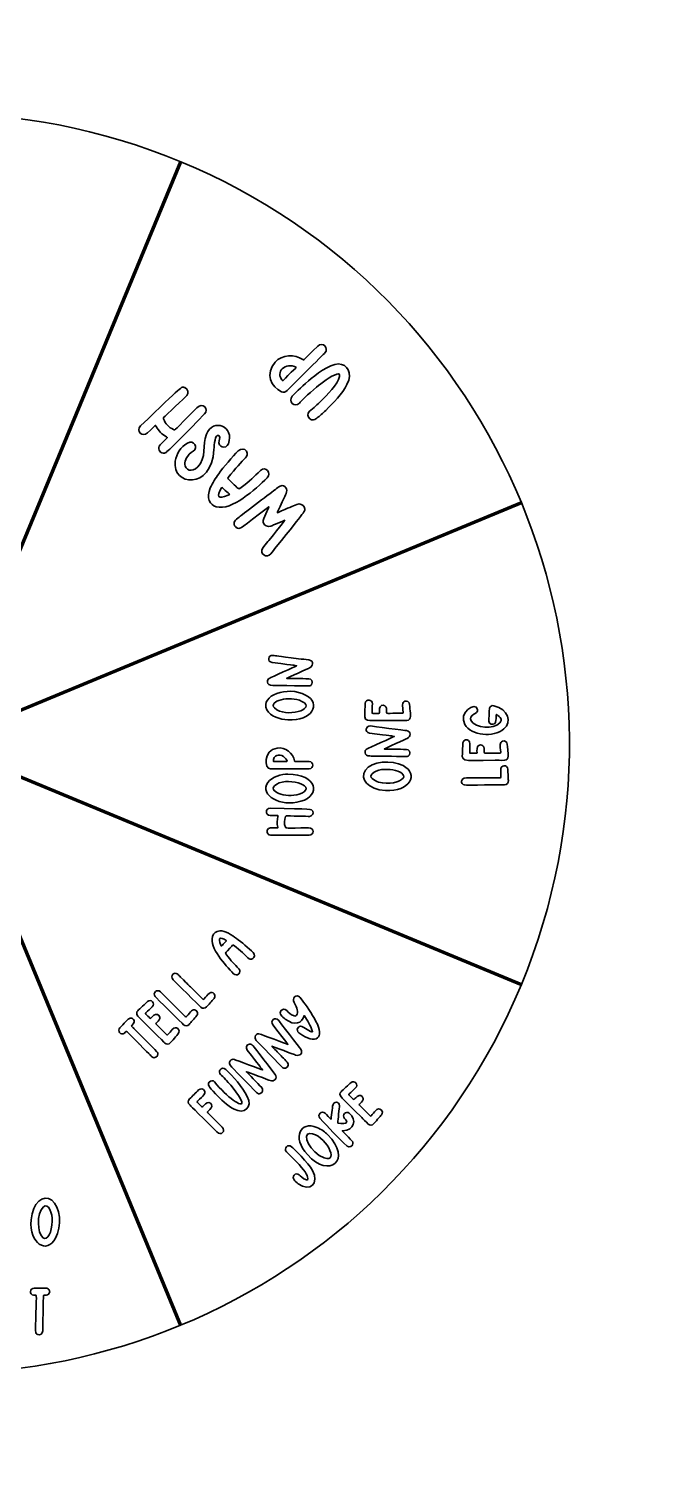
# Model space of a CAD drawing. Header units: inches. Extents: x -0.8 to 12.8, y -0.8 to 12.8.
# Drawn here: x 6.85 to 12.81, y -0.81 to 12.81 of the extents above; entities that cross this region are included whole.
import ezdxf

# ---------------------------------------------------------------- set-up
doc = ezdxf.new("R2010")
doc.units = ezdxf.units.IN
doc.header["$MEASUREMENT"] = 0
doc.layers.add('_U+0421_U+043B_U+043E_U+0439 1', color=7, linetype='Continuous')

msp = doc.modelspace()

# ---------------------------------------------------------------- linework, layer by layer
at = {"layer": '_U+0421_U+043B_U+043E_U+0439 1', "color": 7, "lineweight": 106, "true_color": 0xffffff}
for points in [[(3.703, 0.457), (8.297, 11.543)], [(3.705, 11.544), (8.295, 0.456)], [(0.456, 3.705), (11.544, 8.295)], [(0.457, 8.297), (11.543, 3.703)]]:
    msp.add_lwpolyline(points, dxfattribs=at)
at = {"layer": '_U+0421_U+043B_U+043E_U+0439 1', "color": 22, "lineweight": 35, "true_color": 0xe52421}
msp.add_open_spline([(11.543, 3.703), (10.274, 0.642), (6.764, -0.811), (3.703, 0.457), (0.642, 1.726), (-0.811, 5.236), (0.457, 8.297), (1.726, 11.358), (5.236, 12.811), (8.297, 11.543), (11.358, 10.274), (12.811, 6.764), (11.543, 3.703)], degree=3, knots=[0, 0, 0, 0, 1, 1, 1, 2, 2, 2, 3, 3, 3, 4, 4, 4, 4], dxfattribs=at)
at = {"layer": '_U+0421_U+043B_U+043E_U+0439 1', "color": 98, "lineweight": 35, "true_color": 0x010202}
for points, knots in [([(9.196, 9.634), (9.26, 9.704), (9.385, 9.712), (9.46, 9.658), (9.471, 9.65), (9.461, 9.649), (9.602, 9.785), (9.65, 9.832), (9.712, 9.766), (9.67, 9.721), (9.667, 9.718), (9.312, 9.365), (9.31, 9.363), (9.298, 9.348), (9.275, 9.344), (9.256, 9.352), (9.158, 9.395), (9.099, 9.524), (9.196, 9.634)], [0, 0, 0, 0, 1, 1, 1, 2, 2, 2, 3, 3, 3, 4, 4, 4, 5, 5, 5, 6, 6, 6, 6]), ([(9.253, 9.476), (9.277, 9.437), (9.258, 9.457), (9.392, 9.577), (9.408, 9.591), (9.36, 9.598), (9.342, 9.599), (9.319, 9.599), (9.296, 9.593), (9.277, 9.58), (9.24, 9.556), (9.23, 9.513), (9.253, 9.476)], [0, 0, 0, 0, 1, 1, 1, 2, 2, 2, 3, 3, 3, 4, 4, 4, 4]), ([(9.359, 9.31), (9.315, 9.261), (9.382, 9.197), (9.428, 9.244), (9.442, 9.258), (9.506, 9.327), (9.591, 9.396), (9.634, 9.432), (9.731, 9.504), (9.785, 9.519), (9.808, 9.525), (9.814, 9.519), (9.809, 9.496), (9.795, 9.426), (9.685, 9.314), (9.636, 9.265), (9.6, 9.23), (9.563, 9.196), (9.523, 9.165), (9.5, 9.147), (9.503, 9.109), (9.527, 9.093), (9.548, 9.079), (9.569, 9.08), (9.592, 9.099), (9.622, 9.123), (9.651, 9.148), (9.678, 9.174), (9.75, 9.244), (9.835, 9.331), (9.881, 9.421), (9.938, 9.532), (9.883, 9.616), (9.8, 9.616), (9.714, 9.615), (9.579, 9.511), (9.513, 9.455), (9.439, 9.392), (9.377, 9.33), (9.359, 9.31)], [0, 0, 0, 0, 1, 1, 1, 2, 2, 2, 3, 3, 3, 4, 4, 4, 5, 5, 5, 6, 6, 6, 7, 7, 7, 8, 8, 8, 9, 9, 9, 10, 10, 10, 11, 11, 11, 12, 12, 12, 13, 13, 13, 13]), ([(7.979, 8.959), (8.064, 9.039), (8.054, 9.037), (8.062, 9.021), (8.086, 8.978), (8.118, 8.945), (8.16, 8.921), (8.175, 8.913), (8.171, 8.92), (8.101, 8.847), (8.071, 8.815), (8.091, 8.769), (8.13, 8.767), (8.157, 8.765), (8.139, 8.748), (8.524, 9.14), (8.567, 9.183), (8.508, 9.257), (8.45, 9.199), (8.227, 8.974), (8.245, 8.985), (8.228, 8.992), (8.182, 9.011), (8.151, 9.045), (8.133, 9.092), (8.13, 9.099), (8.131, 9.103), (8.136, 9.108), (8.149, 9.12), (8.34, 9.301), (8.353, 9.315), (8.376, 9.34), (8.367, 9.379), (8.335, 9.391), (8.3, 9.403), (8.321, 9.417), (7.913, 9.026), (7.866, 8.981), (7.93, 8.913), (7.979, 8.959)], [0, 0, 0, 0, 1, 1, 1, 2, 2, 2, 3, 3, 3, 4, 4, 4, 5, 5, 5, 6, 6, 6, 7, 7, 7, 8, 8, 8, 9, 9, 9, 10, 10, 10, 11, 11, 11, 12, 12, 12, 13, 13, 13, 13]), ([(8.459, 8.637), (8.401, 8.577), (8.338, 8.605), (8.336, 8.662), (8.335, 8.691), (8.354, 8.75), (8.415, 8.786), (8.466, 8.816), (8.421, 8.899), (8.36, 8.862), (8.295, 8.822), (8.255, 8.764), (8.244, 8.689), (8.208, 8.458), (8.591, 8.409), (8.613, 8.801), (8.616, 8.843), (8.621, 8.953), (8.659, 8.934), (8.674, 8.927), (8.667, 8.904), (8.662, 8.885), (8.646, 8.825), (8.728, 8.799), (8.75, 8.856), (8.814, 9.021), (8.602, 9.105), (8.542, 8.947), (8.502, 8.844), (8.543, 8.718), (8.459, 8.637)], [0, 0, 0, 0, 1, 1, 1, 2, 2, 2, 3, 3, 3, 4, 4, 4, 5, 5, 5, 6, 6, 6, 7, 7, 7, 8, 8, 8, 9, 9, 9, 10, 10, 10, 10]), ([(8.845, 8.787), (8.873, 8.815), (8.908, 8.809), (8.923, 8.786), (8.939, 8.762), (8.929, 8.736), (8.913, 8.721), (8.876, 8.685), (8.819, 8.622), (8.749, 8.533), (8.74, 8.521), (8.748, 8.521), (8.788, 8.483), (8.845, 8.43), (8.846, 8.421), (8.86, 8.431), (8.966, 8.508), (8.991, 8.541), (9.056, 8.601), (9.105, 8.647), (9.168, 8.576), (9.12, 8.531), (9.008, 8.425), (8.785, 8.214), (8.634, 8.255), (8.575, 8.271), (8.537, 8.338), (8.578, 8.435), (8.598, 8.484), (8.628, 8.527), (8.658, 8.57), (8.702, 8.631), (8.79, 8.734), (8.845, 8.787)], [0, 0, 0, 0, 1, 1, 1, 2, 2, 2, 3, 3, 3, 4, 4, 4, 5, 5, 5, 6, 6, 6, 7, 7, 7, 8, 8, 8, 9, 9, 9, 10, 10, 10, 11, 11, 11, 11]), ([(9.128, 7.924), (9.111, 7.903), (9.092, 7.882), (9.077, 7.859), (9.063, 7.838), (9.068, 7.809), (9.087, 7.796), (9.11, 7.781), (9.137, 7.785), (9.154, 7.806), (9.172, 7.829), (9.189, 7.851), (9.207, 7.873), (9.49, 8.229), (9.487, 8.213), (9.475, 8.247), (9.463, 8.277), (9.433, 8.29), (9.402, 8.277), (9.355, 8.258), (9.336, 8.249), (9.217, 8.199), (9.221, 8.212), (9.26, 8.296), (9.281, 8.342), (9.295, 8.374), (9.327, 8.422), (9.288, 8.448), (9.254, 8.47), (9.231, 8.447), (9.198, 8.421), (9.184, 8.411), (8.894, 8.189), (8.864, 8.165), (8.848, 8.154), (8.832, 8.143), (8.818, 8.129), (8.794, 8.104), (8.804, 8.064), (8.837, 8.053), (8.872, 8.041), (8.868, 8.053), (9.136, 8.255), (9.137, 8.238), (9.076, 8.141), (9.081, 8.11), (9.086, 8.073), (9.128, 8.061), (9.154, 8.071), (9.166, 8.076), (9.178, 8.081), (9.19, 8.086), (9.222, 8.1), (9.254, 8.113), (9.288, 8.127), (9.283, 8.119), (9.134, 7.932), (9.128, 7.924)], [0, 0, 0, 0, 1, 1, 1, 2, 2, 2, 3, 3, 3, 4, 4, 4, 5, 5, 5, 6, 6, 6, 7, 7, 7, 8, 8, 8, 9, 9, 9, 10, 10, 10, 11, 11, 11, 12, 12, 12, 13, 13, 13, 14, 14, 14, 15, 15, 15, 16, 16, 16, 17, 17, 17, 18, 18, 18, 19, 19, 19, 19]), ([(8.693, 8.436), (8.69, 8.439), (8.688, 8.441), (8.685, 8.436), (8.636, 8.351), (8.648, 8.324), (8.747, 8.365), (8.764, 8.372), (8.764, 8.37), (8.748, 8.387), (8.73, 8.4), (8.713, 8.42), (8.693, 8.436)], [0, 0, 0, 0, 1, 1, 1, 2, 2, 2, 3, 3, 3, 4, 4, 4, 4]), ([(9.517, 6.796), (9.485, 6.8), (9.452, 6.804), (9.42, 6.808), (9.204, 6.836), (9.214, 6.835), (9.174, 6.84), (9.128, 6.845), (9.117, 6.778), (9.167, 6.772), (9.427, 6.738), (9.355, 6.748), (9.401, 6.741), (9.397, 6.738), (9.149, 6.626), (9.144, 6.623), (9.128, 6.616), (9.12, 6.6), (9.123, 6.584), (9.133, 6.543), (9.163, 6.555), (9.38, 6.551), (9.527, 6.548), (9.532, 6.543), (9.546, 6.566), (9.559, 6.589), (9.542, 6.616), (9.515, 6.617), (9.457, 6.618), (9.326, 6.619), (9.312, 6.62), (9.31, 6.62), (9.308, 6.619), (9.306, 6.621), (9.313, 6.625), (9.517, 6.718), (9.525, 6.721), (9.541, 6.729), (9.551, 6.742), (9.553, 6.759), (9.555, 6.778), (9.54, 6.793), (9.517, 6.796)], [0, 0, 0, 0, 1, 1, 1, 2, 2, 2, 3, 3, 3, 4, 4, 4, 5, 5, 5, 6, 6, 6, 7, 7, 7, 8, 8, 8, 9, 9, 9, 10, 10, 10, 11, 11, 11, 12, 12, 12, 13, 13, 13, 14, 14, 14, 14]), ([(9.317, 6.225), (9.243, 6.229), (9.15, 6.256), (9.118, 6.321), (9.048, 6.458), (9.315, 6.552), (9.487, 6.462), (9.642, 6.38), (9.547, 6.211), (9.317, 6.225)], [0, 0, 0, 0, 1, 1, 1, 2, 2, 2, 3, 3, 3, 3]), ([(9.452, 6.401), (9.329, 6.464), (9.129, 6.4), (9.19, 6.339), (9.292, 6.238), (9.599, 6.326), (9.452, 6.401)], [0, 0, 0, 0, 1, 1, 1, 2, 2, 2, 2]), ([(10.12, 6.219), (10.153, 6.219), (10.451, 6.22), (10.452, 6.22), (10.473, 6.221), (10.487, 6.237), (10.487, 6.258), (10.486, 6.269), (10.486, 6.279), (10.485, 6.29), (10.482, 6.317), (10.481, 6.345), (10.478, 6.372), (10.476, 6.396), (10.453, 6.41), (10.432, 6.402), (10.403, 6.39), (10.41, 6.362), (10.416, 6.297), (10.416, 6.29), (10.414, 6.288), (10.408, 6.288), (10.252, 6.288), (10.258, 6.284), (10.258, 6.294), (10.259, 6.331), (10.259, 6.349), (10.243, 6.359), (10.221, 6.375), (10.193, 6.361), (10.19, 6.332), (10.185, 6.275), (10.211, 6.288), (10.129, 6.287), (10.12, 6.287), (10.12, 6.287), (10.12, 6.296), (10.121, 6.323), (10.122, 6.35), (10.123, 6.378), (10.125, 6.423), (10.058, 6.428), (10.055, 6.381), (10.053, 6.358), (10.051, 6.28), (10.051, 6.255), (10.051, 6.215), (10.098, 6.219), (10.12, 6.219)], [0, 0, 0, 0, 1, 1, 1, 2, 2, 2, 3, 3, 3, 4, 4, 4, 5, 5, 5, 6, 6, 6, 7, 7, 7, 8, 8, 8, 9, 9, 9, 10, 10, 10, 11, 11, 11, 12, 12, 12, 13, 13, 13, 14, 14, 14, 15, 15, 15, 16, 16, 16, 16]), ([(11.377, 6.139), (11.456, 6.207), (11.42, 6.323), (11.28, 6.36), (11.261, 6.365), (11.245, 6.354), (11.24, 6.336), (11.237, 6.326), (11.236, 6.313), (11.235, 6.267), (11.233, 6.222), (11.227, 6.194), (11.256, 6.185), (11.276, 6.178), (11.3, 6.19), (11.301, 6.221), (11.302, 6.238), (11.303, 6.256), (11.304, 6.273), (11.304, 6.276), (11.305, 6.278), (11.308, 6.275), (11.343, 6.255), (11.365, 6.225), (11.337, 6.196), (11.277, 6.132), (11.105, 6.148), (11.064, 6.216), (11.048, 6.242), (11.065, 6.265), (11.091, 6.28), (11.105, 6.288), (11.13, 6.296), (11.125, 6.325), (11.111, 6.402), (10.937, 6.295), (11.005, 6.181), (11.066, 6.077), (11.276, 6.053), (11.377, 6.139)], [0, 0, 0, 0, 1, 1, 1, 2, 2, 2, 3, 3, 3, 4, 4, 4, 5, 5, 5, 6, 6, 6, 7, 7, 7, 8, 8, 8, 9, 9, 9, 10, 10, 10, 11, 11, 11, 12, 12, 12, 13, 13, 13, 13]), ([(10.455, 6.049), (10.491, 6.065), (10.496, 6.116), (10.447, 6.123), (10.443, 6.123), (10.118, 6.165), (10.105, 6.167), (10.058, 6.173), (10.047, 6.105), (10.097, 6.099), (10.32, 6.07), (10.28, 6.076), (10.332, 6.068), (10.328, 6.065), (10.079, 5.953), (10.074, 5.95), (10.037, 5.933), (10.052, 5.882), (10.092, 5.881), (10.101, 5.881), (10.172, 5.879), (10.305, 5.878), (10.45, 5.877), (10.461, 5.867), (10.476, 5.893), (10.489, 5.916), (10.473, 5.943), (10.446, 5.944), (10.388, 5.945), (10.256, 5.947), (10.243, 5.947), (10.241, 5.947), (10.238, 5.946), (10.236, 5.948), (10.243, 5.952), (10.448, 6.045), (10.455, 6.049)], [0, 0, 0, 0, 1, 1, 1, 2, 2, 2, 3, 3, 3, 4, 4, 4, 5, 5, 5, 6, 6, 6, 7, 7, 7, 8, 8, 8, 9, 9, 9, 10, 10, 10, 11, 11, 11, 12, 12, 12, 12]), ([(11.294, 5.84), (11.308, 5.84), (11.35, 5.839), (11.383, 5.84), (11.403, 5.841), (11.417, 5.857), (11.417, 5.878), (11.417, 5.891), (11.41, 5.983), (11.409, 5.992), (11.407, 6.016), (11.383, 6.031), (11.362, 6.022), (11.334, 6.011), (11.34, 5.982), (11.346, 5.917), (11.347, 5.91), (11.344, 5.909), (11.338, 5.909), (11.306, 5.909), (11.273, 5.908), (11.241, 5.908), (11.173, 5.909), (11.192, 5.897), (11.188, 5.953), (11.185, 5.997), (11.125, 5.997), (11.121, 5.953), (11.117, 5.91), (11.127, 5.907), (11.111, 5.908), (11.094, 5.908), (11.076, 5.908), (11.059, 5.908), (11.051, 5.908), (11.05, 5.908), (11.051, 5.916), (11.052, 5.943), (11.052, 5.971), (11.053, 5.998), (11.054, 6.022), (11.033, 6.04), (11.01, 6.034), (10.982, 6.026), (10.985, 5.998), (10.983, 5.947), (10.979, 5.818), (10.942, 5.837), (11.294, 5.84)], [0, 0, 0, 0, 1, 1, 1, 2, 2, 2, 3, 3, 3, 4, 4, 4, 5, 5, 5, 6, 6, 6, 7, 7, 7, 8, 8, 8, 9, 9, 9, 10, 10, 10, 11, 11, 11, 12, 12, 12, 13, 13, 13, 14, 14, 14, 15, 15, 15, 16, 16, 16, 16]), ([(9.52, 5.827), (9.568, 5.827), (9.566, 5.76), (9.522, 5.759), (9.518, 5.759), (9.156, 5.76), (9.152, 5.76), (9.09, 5.755), (9.082, 5.935), (9.214, 5.957), (9.292, 5.97), (9.369, 5.907), (9.381, 5.834), (9.383, 5.825), (9.377, 5.83), (9.52, 5.827)], [0, 0, 0, 0, 1, 1, 1, 2, 2, 2, 3, 3, 3, 4, 4, 4, 5, 5, 5, 5]), ([(9.29, 5.865), (9.255, 5.902), (9.193, 5.9), (9.181, 5.848), (9.18, 5.844), (9.18, 5.84), (9.179, 5.836), (9.178, 5.83), (9.18, 5.828), (9.185, 5.829), (9.226, 5.829), (9.264, 5.83), (9.304, 5.828), (9.32, 5.827), (9.3, 5.854), (9.29, 5.865)], [0, 0, 0, 0, 1, 1, 1, 2, 2, 2, 3, 3, 3, 4, 4, 4, 5, 5, 5, 5]), ([(10.247, 5.552), (10.082, 5.562), (9.998, 5.661), (10.056, 5.745), (10.116, 5.831), (10.304, 5.848), (10.417, 5.789), (10.571, 5.708), (10.478, 5.538), (10.247, 5.552)], [0, 0, 0, 0, 1, 1, 1, 2, 2, 2, 3, 3, 3, 3]), ([(10.121, 5.712), (10.086, 5.679), (10.136, 5.647), (10.182, 5.633), (10.279, 5.604), (10.388, 5.631), (10.416, 5.67), (10.464, 5.737), (10.208, 5.797), (10.121, 5.712)], [0, 0, 0, 0, 1, 1, 1, 2, 2, 2, 3, 3, 3, 3]), ([(11.419, 5.647), (11.42, 5.625), (11.406, 5.608), (11.384, 5.607), (11.374, 5.606), (11.012, 5.603), (11.001, 5.605), (10.983, 5.608), (10.971, 5.623), (10.972, 5.641), (10.975, 5.678), (11.016, 5.673), (11.042, 5.673), (11.261, 5.673), (11.034, 5.673), (11.341, 5.674), (11.353, 5.674), (11.347, 5.676), (11.346, 5.751), (11.345, 5.798), (11.411, 5.8), (11.414, 5.755), (11.415, 5.734), (11.416, 5.712), (11.417, 5.691), (11.417, 5.676), (11.418, 5.662), (11.419, 5.647)], [0, 0, 0, 0, 1, 1, 1, 2, 2, 2, 3, 3, 3, 4, 4, 4, 5, 5, 5, 6, 6, 6, 7, 7, 7, 8, 8, 8, 9, 9, 9, 9]), ([(9.125, 5.628), (9.165, 5.685), (9.261, 5.708), (9.317, 5.707), (9.595, 5.707), (9.639, 5.507), (9.44, 5.449), (9.249, 5.392), (9.042, 5.508), (9.125, 5.628)], [0, 0, 0, 0, 1, 1, 1, 2, 2, 2, 3, 3, 3, 3]), ([(9.45, 5.527), (9.603, 5.601), (9.289, 5.693), (9.19, 5.596), (9.129, 5.537), (9.328, 5.468), (9.45, 5.527)], [0, 0, 0, 0, 1, 1, 1, 2, 2, 2, 2]), ([(9.153, 5.195), (9.122, 5.194), (9.109, 5.16), (9.127, 5.138), (9.14, 5.124), (9.122, 5.124), (9.522, 5.128), (9.567, 5.128), (9.574, 5.196), (9.515, 5.196), (9.289, 5.195), (9.299, 5.19), (9.294, 5.204), (9.28, 5.238), (9.281, 5.271), (9.296, 5.305), (9.298, 5.309), (9.301, 5.311), (9.306, 5.311), (9.319, 5.311), (9.511, 5.305), (9.524, 5.306), (9.549, 5.307), (9.565, 5.332), (9.554, 5.354), (9.542, 5.379), (9.554, 5.375), (9.149, 5.384), (9.102, 5.385), (9.099, 5.317), (9.148, 5.315), (9.231, 5.313), (9.227, 5.318), (9.223, 5.304), (9.213, 5.27), (9.212, 5.237), (9.222, 5.203), (9.225, 5.191), (9.228, 5.197), (9.153, 5.195)], [0, 0, 0, 0, 1, 1, 1, 2, 2, 2, 3, 3, 3, 4, 4, 4, 5, 5, 5, 6, 6, 6, 7, 7, 7, 8, 8, 8, 9, 9, 9, 10, 10, 10, 11, 11, 11, 12, 12, 12, 13, 13, 13, 13]), ([(8.726, 3.997), (8.782, 3.919), (8.806, 3.901), (8.85, 3.854), (8.883, 3.818), (8.832, 3.772), (8.799, 3.807), (8.721, 3.89), (8.569, 4.051), (8.598, 4.161), (8.607, 4.193), (8.634, 4.213), (8.669, 4.215), (8.721, 4.217), (8.784, 4.175), (8.827, 4.143), (8.872, 4.112), (8.947, 4.048), (8.986, 4.008), (9.006, 3.987), (9.001, 3.962), (8.984, 3.951), (8.968, 3.94), (8.95, 3.945), (8.937, 3.958), (8.911, 3.985), (8.866, 4.026), (8.8, 4.078), (8.796, 4.081), (8.794, 4.081), (8.79, 4.077), (8.782, 4.067), (8.773, 4.058), (8.764, 4.049), (8.727, 4.009), (8.719, 4.007), (8.726, 3.997)], [0, 0, 0, 0, 1, 1, 1, 2, 2, 2, 3, 3, 3, 4, 4, 4, 5, 5, 5, 6, 6, 6, 7, 7, 7, 8, 8, 8, 9, 9, 9, 10, 10, 10, 11, 11, 11, 12, 12, 12, 12]), ([(8.73, 4.118), (8.732, 4.12), (8.733, 4.122), (8.73, 4.124), (8.669, 4.159), (8.648, 4.152), (8.678, 4.079), (8.683, 4.066), (8.682, 4.067), (8.694, 4.078), (8.704, 4.091), (8.718, 4.103), (8.73, 4.118)], [0, 0, 0, 0, 1, 1, 1, 2, 2, 2, 3, 3, 3, 4, 4, 4, 4]), ([(8.517, 3.565), (8.513, 3.561), (8.51, 3.56), (8.506, 3.565), (8.274, 3.796), (8.462, 3.607), (8.294, 3.775), (8.275, 3.794), (8.25, 3.827), (8.222, 3.802), (8.207, 3.789), (8.204, 3.768), (8.224, 3.748), (8.237, 3.735), (8.475, 3.499), (8.489, 3.487), (8.505, 3.472), (8.527, 3.474), (8.542, 3.49), (8.557, 3.508), (8.595, 3.549), (8.614, 3.57), (8.63, 3.588), (8.624, 3.615), (8.604, 3.625), (8.576, 3.637), (8.56, 3.613), (8.517, 3.565)], [0, 0, 0, 0, 1, 1, 1, 2, 2, 2, 3, 3, 3, 4, 4, 4, 5, 5, 5, 6, 6, 6, 7, 7, 7, 8, 8, 8, 9, 9, 9, 9]), ([(8.215, 3.274), (8.201, 3.258), (8.187, 3.242), (8.174, 3.226), (8.17, 3.221), (8.167, 3.221), (8.162, 3.226), (8.162, 3.226), (8.061, 3.326), (8.061, 3.326), (8.057, 3.329), (8.057, 3.332), (8.061, 3.335), (8.092, 3.365), (8.1, 3.375), (8.096, 3.392), (8.091, 3.419), (8.061, 3.429), (8.04, 3.411), (7.996, 3.374), (8.023, 3.365), (7.964, 3.422), (7.958, 3.428), (7.958, 3.428), (7.964, 3.434), (7.984, 3.453), (8.004, 3.472), (8.024, 3.49), (8.058, 3.521), (8.015, 3.572), (7.979, 3.541), (7.961, 3.526), (7.904, 3.472), (7.887, 3.454), (7.858, 3.425), (7.895, 3.395), (7.91, 3.38), (7.938, 3.351), (8.144, 3.147), (8.145, 3.146), (8.161, 3.132), (8.182, 3.133), (8.197, 3.148), (8.206, 3.157), (8.265, 3.227), (8.272, 3.235), (8.301, 3.269), (8.251, 3.318), (8.215, 3.274)], [0, 0, 0, 0, 1, 1, 1, 2, 2, 2, 3, 3, 3, 4, 4, 4, 5, 5, 5, 6, 6, 6, 7, 7, 7, 8, 8, 8, 9, 9, 9, 10, 10, 10, 11, 11, 11, 12, 12, 12, 13, 13, 13, 14, 14, 14, 15, 15, 15, 16, 16, 16, 16]), ([(8.448, 3.404), (8.464, 3.422), (8.458, 3.449), (8.438, 3.459), (8.41, 3.471), (8.394, 3.447), (8.351, 3.399), (8.347, 3.395), (8.344, 3.395), (8.34, 3.399), (8.34, 3.399), (8.102, 3.634), (8.102, 3.634), (8.071, 3.663), (8.026, 3.625), (8.051, 3.59), (8.056, 3.582), (8.316, 3.327), (8.323, 3.321), (8.339, 3.306), (8.361, 3.308), (8.376, 3.324), (8.391, 3.342), (8.429, 3.382), (8.448, 3.404)], [0, 0, 0, 0, 1, 1, 1, 2, 2, 2, 3, 3, 3, 4, 4, 4, 5, 5, 5, 6, 6, 6, 7, 7, 7, 8, 8, 8, 8]), ([(9.451, 3.304), (9.416, 3.316), (9.389, 3.268), (9.422, 3.244), (9.447, 3.226), (9.474, 3.209), (9.503, 3.196), (9.576, 3.164), (9.614, 3.191), (9.62, 3.232), (9.634, 3.327), (9.445, 3.569), (9.429, 3.585), (9.399, 3.614), (9.351, 3.573), (9.376, 3.532), (9.395, 3.502), (9.418, 3.456), (9.406, 3.422), (9.399, 3.403), (9.388, 3.398), (9.37, 3.407), (9.346, 3.418), (9.325, 3.434), (9.307, 3.455), (9.289, 3.476), (9.262, 3.47), (9.251, 3.454), (9.231, 3.425), (9.263, 3.397), (9.292, 3.375), (9.384, 3.304), (9.451, 3.334), (9.473, 3.408), (9.475, 3.406), (9.476, 3.405), (9.476, 3.404), (9.502, 3.365), (9.536, 3.309), (9.55, 3.263), (9.551, 3.26), (9.553, 3.255), (9.551, 3.253), (9.543, 3.245), (9.461, 3.301), (9.451, 3.304)], [0, 0, 0, 0, 1, 1, 1, 2, 2, 2, 3, 3, 3, 4, 4, 4, 5, 5, 5, 6, 6, 6, 7, 7, 7, 8, 8, 8, 9, 9, 9, 10, 10, 10, 11, 11, 11, 12, 12, 12, 13, 13, 13, 14, 14, 14, 15, 15, 15, 15]), ([(7.849, 3.285), (7.843, 3.291), (7.837, 3.297), (7.831, 3.303), (7.827, 3.307), (7.826, 3.309), (7.831, 3.313), (7.881, 3.362), (7.832, 3.398), (7.8, 3.378), (7.795, 3.374), (7.721, 3.297), (7.717, 3.292), (7.686, 3.261), (7.725, 3.215), (7.76, 3.241), (7.788, 3.263), (7.753, 3.284), (7.902, 3.135), (7.902, 3.135), (7.902, 3.135), (7.902, 3.135), (8.024, 3.013), (8.013, 3.024), (8.021, 3.016), (8.044, 2.994), (8.082, 3.012), (8.078, 3.045), (8.076, 3.062), (8.083, 3.051), (7.849, 3.285)], [0, 0, 0, 0, 1, 1, 1, 2, 2, 2, 3, 3, 3, 4, 4, 4, 5, 5, 5, 6, 6, 6, 7, 7, 7, 8, 8, 8, 9, 9, 9, 10, 10, 10, 10]), ([(9.311, 2.964), (9.295, 2.981), (9.279, 2.997), (9.264, 3.013), (9.232, 3.046), (9.201, 3.078), (9.169, 3.11), (9.168, 3.112), (9.165, 3.113), (9.166, 3.116), (9.167, 3.115), (9.169, 3.115), (9.171, 3.114), (9.355, 3.045), (9.362, 3.042), (9.391, 3.032), (9.428, 3.018), (9.468, 3.05), (9.438, 3.09), (9.437, 3.092), (9.229, 3.361), (9.227, 3.363), (9.198, 3.4), (9.143, 3.36), (9.174, 3.32), (9.336, 3.11), (9.292, 3.168), (9.318, 3.133), (9.313, 3.133), (9.058, 3.23), (9.053, 3.232), (9.014, 3.246), (8.989, 3.199), (9.016, 3.17), (9.022, 3.163), (9.261, 2.917), (9.263, 2.916), (9.272, 2.906), (9.284, 2.904), (9.296, 2.907), (9.321, 2.914), (9.329, 2.945), (9.311, 2.964)], [0, 0, 0, 0, 1, 1, 1, 2, 2, 2, 3, 3, 3, 4, 4, 4, 5, 5, 5, 6, 6, 6, 7, 7, 7, 8, 8, 8, 9, 9, 9, 10, 10, 10, 11, 11, 11, 12, 12, 12, 13, 13, 13, 14, 14, 14, 14]), ([(8.951, 3.135), (8.924, 3.131), (8.914, 3.101), (8.931, 3.078), (9.052, 2.921), (9.046, 2.93), (9.076, 2.89), (9.07, 2.891), (8.815, 2.987), (8.81, 2.989), (8.793, 2.995), (8.776, 2.99), (8.768, 2.976), (8.745, 2.939), (8.778, 2.926), (8.926, 2.77), (9.029, 2.664), (9.028, 2.658), (9.054, 2.665), (9.079, 2.671), (9.086, 2.702), (9.068, 2.722), (9.029, 2.763), (8.94, 2.854), (8.926, 2.868), (8.925, 2.869), (8.923, 2.87), (8.923, 2.873), (8.93, 2.871), (9.141, 2.792), (9.149, 2.789), (9.186, 2.775), (9.226, 2.808), (9.196, 2.847), (8.964, 3.153), (8.975, 3.138), (8.951, 3.135)], [0, 0, 0, 0, 1, 1, 1, 2, 2, 2, 3, 3, 3, 4, 4, 4, 5, 5, 5, 6, 6, 6, 7, 7, 7, 8, 8, 8, 9, 9, 9, 10, 10, 10, 11, 11, 11, 12, 12, 12, 12]), ([(8.725, 2.895), (8.707, 2.911), (8.682, 2.908), (8.67, 2.889), (8.65, 2.857), (8.686, 2.84), (8.723, 2.799), (8.736, 2.785), (8.857, 2.659), (8.877, 2.585), (8.895, 2.519), (8.733, 2.631), (8.619, 2.776), (8.606, 2.793), (8.579, 2.79), (8.567, 2.773), (8.551, 2.749), (8.56, 2.731), (8.626, 2.663), (8.677, 2.611), (8.74, 2.549), (8.806, 2.515), (8.902, 2.466), (8.984, 2.531), (8.93, 2.638), (8.886, 2.726), (8.794, 2.833), (8.725, 2.895)], [0, 0, 0, 0, 1, 1, 1, 2, 2, 2, 3, 3, 3, 4, 4, 4, 5, 5, 5, 6, 6, 6, 7, 7, 7, 8, 8, 8, 9, 9, 9, 9]), ([(10.153, 2.501), (10.14, 2.485), (10.126, 2.469), (10.112, 2.453), (10.108, 2.448), (10.105, 2.449), (10.101, 2.453), (10.101, 2.453), (9.999, 2.553), (9.999, 2.553), (9.996, 2.557), (9.996, 2.559), (9.999, 2.563), (10.03, 2.592), (10.038, 2.603), (10.035, 2.619), (10.03, 2.646), (10, 2.656), (9.978, 2.638), (9.934, 2.601), (9.961, 2.592), (9.902, 2.65), (9.896, 2.655), (9.896, 2.656), (9.903, 2.661), (9.922, 2.68), (9.942, 2.699), (9.963, 2.718), (9.996, 2.748), (9.953, 2.799), (9.917, 2.768), (9.899, 2.753), (9.842, 2.699), (9.825, 2.682), (9.792, 2.649), (9.821, 2.633), (10.021, 2.436), (10.035, 2.422), (10.06, 2.396), (10.084, 2.373), (10.099, 2.359), (10.12, 2.36), (10.135, 2.376), (10.144, 2.385), (10.203, 2.455), (10.21, 2.462), (10.239, 2.497), (10.189, 2.545), (10.153, 2.501)], [0, 0, 0, 0, 1, 1, 1, 2, 2, 2, 3, 3, 3, 4, 4, 4, 5, 5, 5, 6, 6, 6, 7, 7, 7, 8, 8, 8, 9, 9, 9, 10, 10, 10, 11, 11, 11, 12, 12, 12, 13, 13, 13, 14, 14, 14, 15, 15, 15, 16, 16, 16, 16]), ([(8.554, 2.493), (8.585, 2.522), (8.6, 2.534), (8.589, 2.559), (8.581, 2.579), (8.553, 2.588), (8.533, 2.568), (8.504, 2.54), (8.503, 2.533), (8.495, 2.54), (8.482, 2.553), (8.469, 2.566), (8.455, 2.579), (8.45, 2.584), (8.451, 2.586), (8.455, 2.591), (8.515, 2.65), (8.535, 2.664), (8.523, 2.69), (8.513, 2.711), (8.485, 2.716), (8.467, 2.699), (8.438, 2.671), (8.409, 2.642), (8.381, 2.613), (8.365, 2.596), (8.363, 2.575), (8.382, 2.556), (8.382, 2.556), (8.432, 2.508), (8.64, 2.299), (8.683, 2.257), (8.728, 2.309), (8.692, 2.344), (8.543, 2.493), (8.546, 2.484), (8.554, 2.493)], [0, 0, 0, 0, 1, 1, 1, 2, 2, 2, 3, 3, 3, 4, 4, 4, 5, 5, 5, 6, 6, 6, 7, 7, 7, 8, 8, 8, 9, 9, 9, 10, 10, 10, 11, 11, 11, 12, 12, 12, 12]), ([(9.842, 2.311), (9.947, 2.31), (9.98, 2.415), (9.903, 2.478), (9.871, 2.504), (9.829, 2.458), (9.858, 2.427), (9.867, 2.417), (9.875, 2.411), (9.878, 2.397), (9.883, 2.37), (9.822, 2.38), (9.8, 2.382), (9.794, 2.382), (9.792, 2.384), (9.793, 2.391), (9.794, 2.405), (9.809, 2.533), (9.81, 2.548), (9.812, 2.591), (9.749, 2.595), (9.744, 2.546), (9.743, 2.542), (9.73, 2.424), (9.728, 2.42), (9.718, 2.43), (9.685, 2.463), (9.673, 2.477), (9.643, 2.508), (9.593, 2.465), (9.622, 2.431), (9.703, 2.338), (9.793, 2.249), (9.882, 2.164), (9.902, 2.144), (9.941, 2.161), (9.938, 2.193), (9.937, 2.209), (9.934, 2.208), (9.838, 2.306), (9.837, 2.308), (9.835, 2.309), (9.835, 2.311), (9.837, 2.312), (9.84, 2.312), (9.842, 2.311)], [0, 0, 0, 0, 1, 1, 1, 2, 2, 2, 3, 3, 3, 4, 4, 4, 5, 5, 5, 6, 6, 6, 7, 7, 7, 8, 8, 8, 9, 9, 9, 10, 10, 10, 11, 11, 11, 12, 12, 12, 13, 13, 13, 14, 14, 14, 15, 15, 15, 15]), ([(9.503, 2.083), (9.356, 2.248), (9.433, 2.407), (9.595, 2.341), (9.637, 2.323), (9.674, 2.297), (9.696, 2.274), (9.937, 2.033), (9.711, 1.849), (9.503, 2.083)], [0, 0, 0, 0, 1, 1, 1, 2, 2, 2, 3, 3, 3, 3]), ([(9.353, 2.158), (9.318, 2.189), (9.272, 2.143), (9.305, 2.109), (9.318, 2.095), (9.421, 1.998), (9.468, 1.937), (9.507, 1.887), (9.52, 1.835), (9.494, 1.843), (9.46, 1.852), (9.438, 1.881), (9.424, 1.891), (9.408, 1.903), (9.388, 1.901), (9.377, 1.887), (9.352, 1.858), (9.386, 1.829), (9.417, 1.806), (9.527, 1.724), (9.619, 1.806), (9.552, 1.933), (9.515, 2.003), (9.367, 2.145), (9.353, 2.158)], [0, 0, 0, 0, 1, 1, 1, 2, 2, 2, 3, 3, 3, 4, 4, 4, 5, 5, 5, 6, 6, 6, 7, 7, 7, 8, 8, 8, 8]), ([(9.527, 2.285), (9.442, 2.287), (9.534, 2.098), (9.662, 2.053), (9.821, 1.997), (9.667, 2.283), (9.527, 2.285)], [0, 0, 0, 0, 1, 1, 1, 2, 2, 2, 2]), ([(7.103, 1.286), (7.019, 1.132), (6.852, 1.231), (6.87, 1.461), (6.883, 1.626), (6.984, 1.708), (7.066, 1.648), (7.15, 1.587), (7.165, 1.399), (7.103, 1.286)], [0, 0, 0, 0, 1, 1, 1, 2, 2, 2, 3, 3, 3, 3]), ([(6.987, 1.585), (6.921, 1.521), (6.926, 1.334), (6.984, 1.29), (7.023, 1.261), (7.07, 1.345), (7.071, 1.448), (7.075, 1.518), (7.036, 1.632), (6.987, 1.585)], [0, 0, 0, 0, 1, 1, 1, 2, 2, 2, 3, 3, 3, 3]), ([(7.02, 0.809), (7.014, 0.81), (6.906, 0.81), (6.9, 0.81), (6.856, 0.81), (6.851, 0.75), (6.894, 0.744), (6.928, 0.738), (6.92, 0.778), (6.916, 0.568), (6.916, 0.568), (6.916, 0.568), (6.916, 0.568), (6.912, 0.392), (6.905, 0.378), (6.935, 0.368), (6.955, 0.361), (6.98, 0.372), (6.981, 0.405), (6.981, 0.409), (6.987, 0.732), (6.987, 0.735), (6.987, 0.746), (6.993, 0.742), (7.014, 0.743), (7.031, 0.744), (7.045, 0.757), (7.047, 0.774), (7.048, 0.791), (7.037, 0.805), (7.02, 0.809)], [0, 0, 0, 0, 1, 1, 1, 2, 2, 2, 3, 3, 3, 4, 4, 4, 5, 5, 5, 6, 6, 6, 7, 7, 7, 8, 8, 8, 9, 9, 9, 10, 10, 10, 10])]:
    msp.add_open_spline(points, degree=3, knots=knots, dxfattribs=at)

doc.saveas('drawing.dxf')
